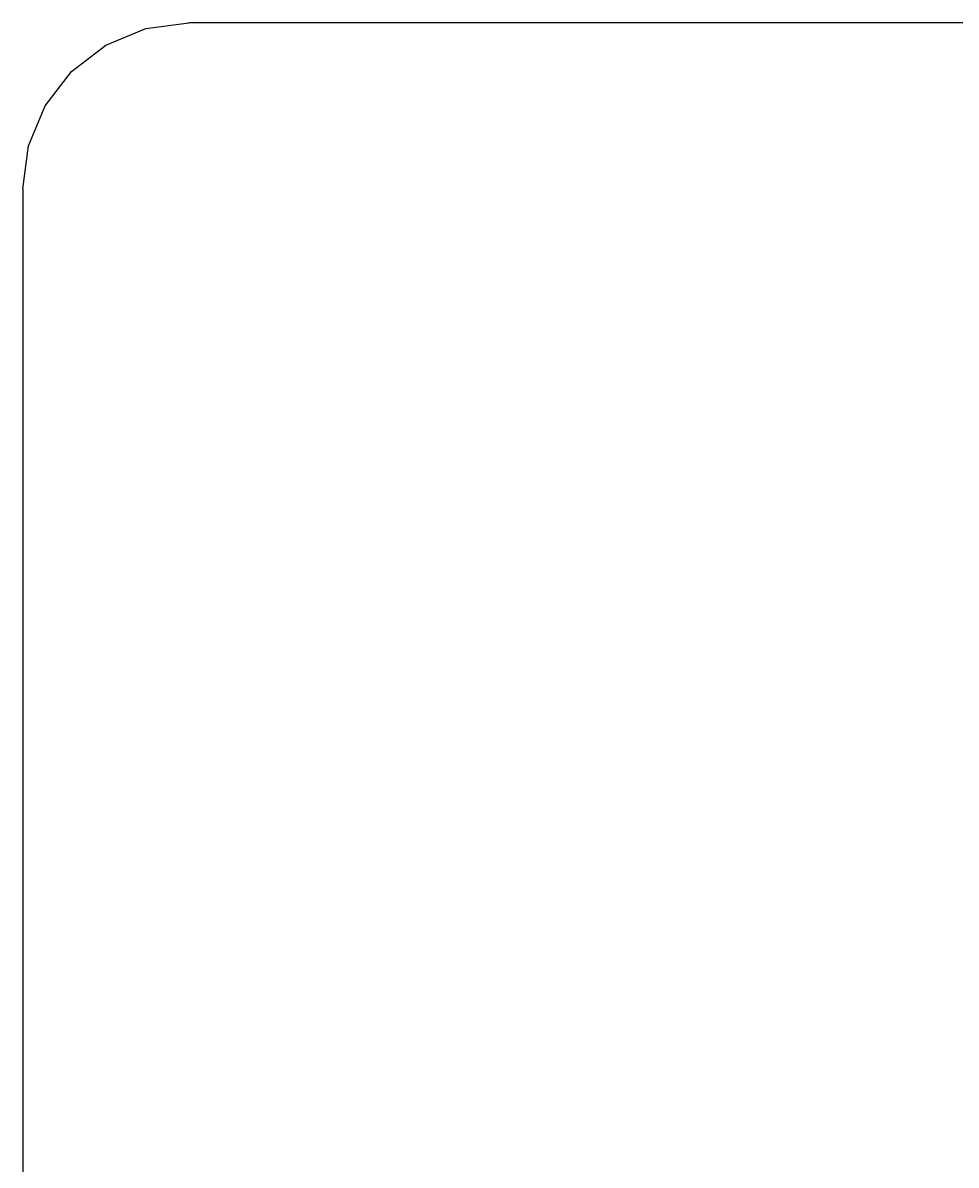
# Model space of a CAD drawing. Header units: metres. Extents: x -4.2 to 4.2, y -5.7 to 5.7.
# Drawn here: x -3.1077 to -3.032, y 1.1761 to 1.2687 of the extents above; entities that cross this region are included whole.
import ezdxf

# ---------------------------------------------------------------- set-up
doc = ezdxf.new("R2010")
doc.units = ezdxf.units.M

msp = doc.modelspace()

# ---------------------------------------------------------------- linework, layer by layer
for p, q in [((-3.100928, 1.266874), (-3.097682, 1.268218)), ((-3.097682, 1.268218), (-3.094199, 1.268677)), ((-3.004619, 1.268677), (-3.094199, 1.268677)), ((-3.103716, 1.264735), (-3.100928, 1.266874)), ((-3.105855, 1.261947), (-3.103716, 1.264735)), ((-3.107199, 1.258701), (-3.105855, 1.261947)), ((-3.107658, 1.255217), (-3.107199, 1.258701)), ((-3.107658, 1.255217), (-3.107658, 0.701093))]:
    msp.add_line(p, q)

doc.saveas('drawing.dxf')
